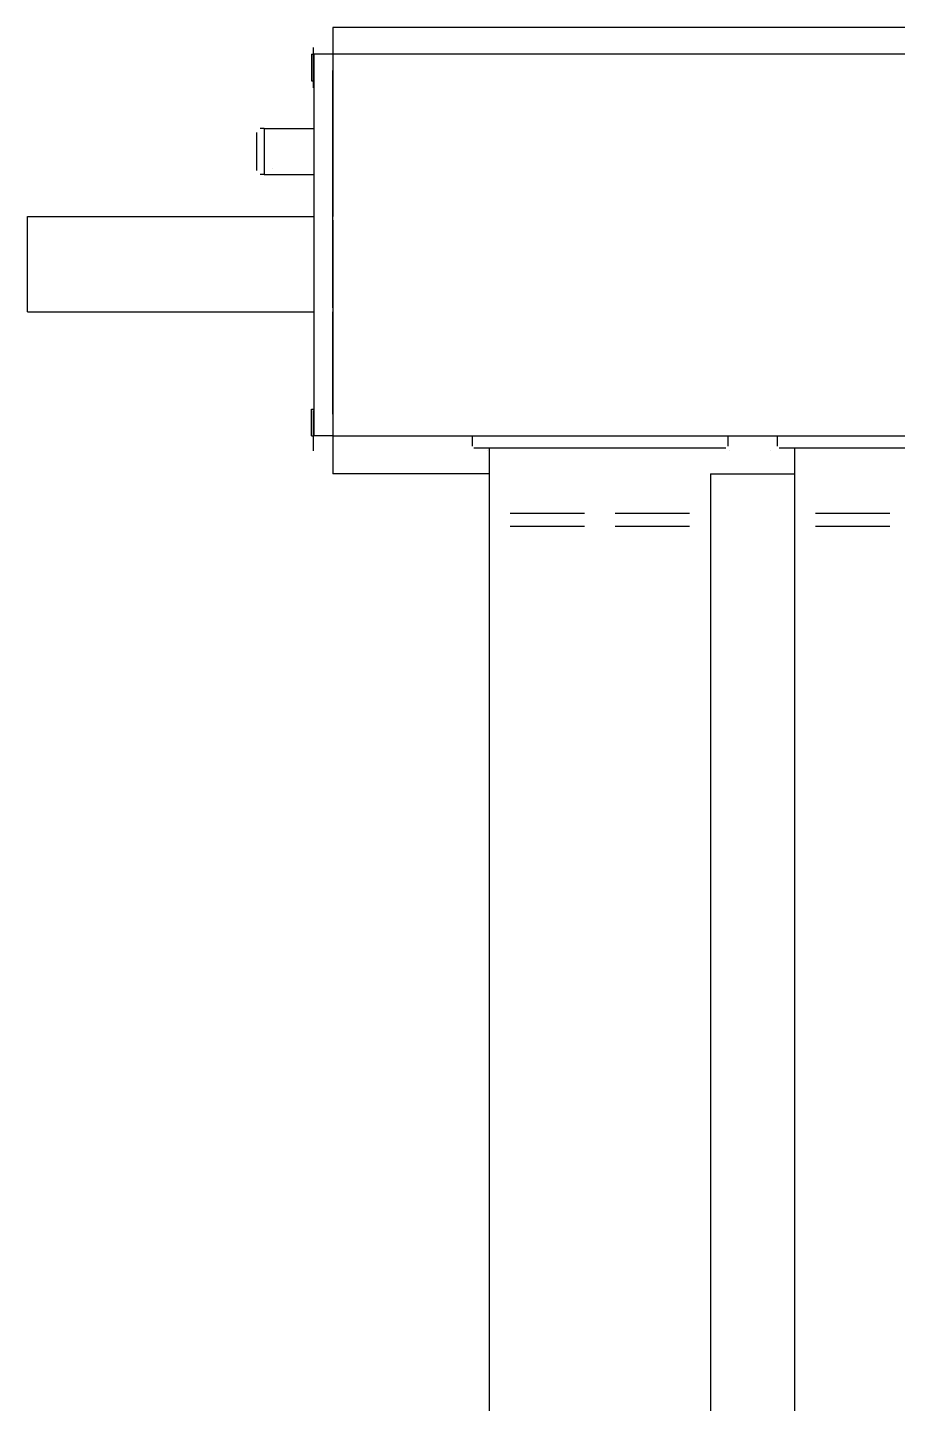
# Model space of a CAD drawing. Extents: x -84241 to 2571207, y -257021 to 1687411.
# Drawn here: x 34882.8 to 35110.8, y -12097.2 to -11736.6 of the extents above; entities that cross this region are included whole.
import ezdxf

# ---------------------------------------------------------------- set-up
doc = ezdxf.new("R2010")
doc.units = 0
doc.header["$LTSCALE"] = 1000
doc.layers.get('0').update_dxf_attribs({"linetype": 'CONTINUOUS'})
doc.layers.add('W-WSUP-EQPM', color=40, linetype='CONTINUOUS')

# ---------------------------------------------------------------- blocks, each defined once
blk = doc.blocks.new('*U359')
at = {"color": 8, "linetype": 'Continuous'}
for p, q in [((1468676.34, 3477072.33), (1468676.34, 3477022.83)), ((1470016.34, 3477072.33), (1468676.34, 3477072.33)), ((1468670.75, 3477065.33), (1468671.34, 3477065.33)), ((1468670.75, 3477065.33), (1468670.75, 3477058.33)), ((1468671.18, 3477067.12), (1468671.18, 3477067.12)), ((1468671.18, 3477067.12), (1468671.18, 3477067.12)), ((1468671.18, 3477067.12), (1468671.18, 3477067.12)), ((1468671.18, 3477067.12), (1468671.18, 3477067.12)), ((1468671.18, 3477067.12), (1468671.18, 3477067.12)), ((1468671.18, 3477067.12), (1468671.18, 3477067.12)), ((1468671.18, 3477067.12), (1468671.18, 3477067.12)), ((1468671.18, 3477067.12), (1468671.18, 3477067.12)), ((1468671.18, 3477067.12), (1468671.18, 3477067.12)), ((1468671.18, 3477067.12), (1468671.18, 3477067.12)), ((1468671.18, 3477067.12), (1468671.18, 3477067.12)), ((1468671.18, 3477067.12), (1468671.18, 3477067.12)), ((1468671.18, 3477067.12), (1468671.18, 3477067.12)), ((1468671.18, 3477067.12), (1468671.18, 3477067.12)), ((1468671.18, 3477067.12), (1468671.18, 3477067.12)), ((1468671.18, 3477067.12), (1468671.18, 3477067.12)), ((1468671.18, 3477067.12), (1468671.18, 3477067.12)), ((1468671.18, 3477067.12), (1468671.18, 3477067.12)), ((1468671.18, 3477067.12), (1468671.18, 3477067.12)), ((1468671.18, 3477067.12), (1468671.18, 3477067.12)), ((1468671.18, 3477067.12), (1468671.18, 3477067.12)), ((1468671.18, 3477067.12), (1468671.18, 3477067.12)), ((1468671.18, 3477067.12), (1468671.18, 3477067.12)), ((1468671.18, 3477067.12), (1468671.18, 3477067.12)), ((1468671.18, 3477067.12), (1468671.18, 3477067.12)), ((1468671.18, 3477067.12), (1468671.18, 3477067.12)), ((1468671.18, 3477067.12), (1468671.18, 3477067.12)), ((1468671.18, 3477067.12), (1468671.18, 3477067.12)), ((1468671.18, 3477067.12), (1468671.18, 3477067.12)), ((1468671.18, 3477067.12), (1468671.18, 3477067.12)), ((1468671.18, 3477067.12), (1468671.18, 3477067.12)), ((1468671.18, 3477067.12), (1468671.18, 3477067.12)), ((1468671.18, 3477067.12), (1468671.18, 3477067.12)), ((1468671.18, 3477067.12), (1468671.18, 3477067.12)), ((1468671.18, 3477067.12), (1468671.18, 3477067.12)), ((1468671.18, 3477067.12), (1468671.18, 3477067.12)), ((1468671.18, 3477067.12), (1468671.18, 3477067.12)), ((1468671.18, 3477067.12), (1468671.18, 3477067.12)), ((1468671.18, 3477067.12), (1468671.18, 3477067.12)), ((1468671.18, 3477067.12), (1468671.18, 3477067.12)), ((1468671.18, 3477067.12), (1468671.18, 3477067.12)), ((1468671.18, 3477067.12), (1468671.18, 3477067.12)), ((1468671.18, 3477067.12), (1468671.18, 3477067.12)), ((1468671.18, 3477067.12), (1468671.18, 3477067.12)), ((1468671.18, 3477067.12), (1468671.18, 3477067.12)), ((1468671.18, 3477067.12), (1468671.18, 3477067.12)), ((1468671.18, 3477067.12), (1468671.18, 3477067.12)), ((1468671.18, 3477067.12), (1468671.18, 3477067.12)), ((1468671.18, 3477067.12), (1468671.18, 3477067.12)), ((1468671.18, 3477067.12), (1468671.18, 3477067.12)), ((1468671.18, 3477067.12), (1468671.18, 3477067.12)), ((1468671.18, 3477067.12), (1468671.18, 3477067.12)), ((1468671.18, 3477067.12), (1468671.18, 3477067.12)), ((1468671.18, 3477067.12), (1468671.18, 3477067.12)), ((1468671.18, 3477067.12), (1468671.18, 3477067.12)), ((1468671.18, 3477067.12), (1468671.18, 3477067.12)), ((1468671.18, 3477067.12), (1468671.18, 3477067.12)), ((1468671.18, 3477067.12), (1468671.18, 3477067.12)), ((1468671.18, 3477067.12), (1468671.18, 3477067.12)), ((1468671.18, 3477067.12), (1468671.18, 3477067.12)), ((1468671.18, 3477067.12), (1468671.18, 3477067.12)), ((1468671.18, 3477067.12), (1468671.18, 3477067.12)), ((1468671.18, 3477067.12), (1468671.18, 3477067.12)), ((1468671.18, 3477067.12), (1468671.18, 3477056.54)), ((1468671.34, 3477065.33), (1468671.34, 3477022.83)), ((1468676.34, 3477065.33), (1468671.34, 3477065.33)), ((1470018.34, 3477065.33), (1468676.34, 3477065.33)), ((1468676.34, 3476998.83), (1468676.34, 3477061.09)), ((1468670.75, 3477058.33), (1468671.34, 3477058.33)), ((1468671.18, 3477056.54), (1468671.18, 3477056.54)), ((1468671.18, 3477056.54), (1468671.18, 3477056.54)), ((1468671.18, 3477056.54), (1468671.18, 3477056.54)), ((1468671.18, 3477056.54), (1468671.18, 3477056.54)), ((1468671.18, 3477056.54), (1468671.18, 3477056.54)), ((1468671.18, 3477056.54), (1468671.18, 3477056.54)), ((1468671.18, 3477056.54), (1468671.18, 3477056.54)), ((1468671.18, 3477056.54), (1468671.18, 3477056.54)), ((1468671.18, 3477056.54), (1468671.18, 3477056.54)), ((1468671.18, 3477056.54), (1468671.18, 3477056.54)), ((1468671.18, 3477056.54), (1468671.18, 3477056.54)), ((1468671.18, 3477056.54), (1468671.18, 3477056.54)), ((1468671.18, 3477056.54), (1468671.18, 3477056.54)), ((1468671.18, 3477056.54), (1468671.18, 3477056.54)), ((1468671.18, 3477056.54), (1468671.18, 3477056.54)), ((1468671.18, 3477056.54), (1468671.18, 3477056.54)), ((1468671.18, 3477056.54), (1468671.18, 3477056.54)), ((1468671.18, 3477056.54), (1468671.18, 3477056.54)), ((1468671.18, 3477056.54), (1468671.18, 3477056.54)), ((1468671.18, 3477056.54), (1468671.18, 3477056.54)), ((1468671.18, 3477056.54), (1468671.18, 3477056.54)), ((1468671.18, 3477056.54), (1468671.18, 3477056.54)), ((1468671.18, 3477056.54), (1468671.18, 3477056.54)), ((1468671.18, 3477056.54), (1468671.18, 3477056.54)), ((1468671.18, 3477056.54), (1468671.18, 3477056.54)), ((1468671.18, 3477056.54), (1468671.18, 3477056.54)), ((1468671.18, 3477056.54), (1468671.18, 3477056.54)), ((1468671.18, 3477056.54), (1468671.18, 3477056.54)), ((1468671.18, 3477056.54), (1468671.18, 3477056.54)), ((1468671.18, 3477056.54), (1468671.18, 3477056.54)), ((1468671.18, 3477056.54), (1468671.18, 3477056.54)), ((1468671.18, 3477056.54), (1468671.18, 3477056.54)), ((1468671.18, 3477056.54), (1468671.18, 3477056.54)), ((1468671.18, 3477056.54), (1468671.18, 3477056.54)), ((1468671.18, 3477056.54), (1468671.18, 3477056.54)), ((1468671.18, 3477056.54), (1468671.18, 3477056.54)), ((1468671.18, 3477056.54), (1468671.18, 3477056.54)), ((1468671.18, 3477056.54), (1468671.18, 3477056.54)), ((1468671.18, 3477056.54), (1468671.18, 3477056.54)), ((1468671.18, 3477056.54), (1468671.18, 3477056.54)), ((1468671.18, 3477056.54), (1468671.18, 3477056.54)), ((1468671.18, 3477056.54), (1468671.18, 3477056.54)), ((1468671.18, 3477056.54), (1468671.18, 3477056.54)), ((1468671.18, 3477056.54), (1468671.18, 3477056.54)), ((1468671.18, 3477056.54), (1468671.18, 3477056.54)), ((1468671.18, 3477056.54), (1468671.18, 3477056.54)), ((1468671.18, 3477056.54), (1468671.18, 3477056.54)), ((1468671.18, 3477056.54), (1468671.18, 3477056.54)), ((1468671.18, 3477056.54), (1468671.18, 3477056.54)), ((1468671.18, 3477056.54), (1468671.18, 3477056.54)), ((1468671.18, 3477056.54), (1468671.18, 3477056.54)), ((1468671.18, 3477056.54), (1468671.18, 3477056.54)), ((1468671.18, 3477056.54), (1468671.18, 3477056.54)), ((1468671.18, 3477056.54), (1468671.18, 3477056.54)), ((1468671.18, 3477056.54), (1468671.18, 3477056.54)), ((1468671.18, 3477056.54), (1468671.18, 3477056.54)), ((1468671.18, 3477056.54), (1468671.18, 3477056.54)), ((1468671.18, 3477056.54), (1468671.18, 3477056.54)), ((1468671.18, 3477056.54), (1468671.18, 3477056.54)), ((1468671.18, 3477056.54), (1468671.18, 3477056.54)), ((1468671.18, 3477056.54), (1468671.18, 3477056.54)), ((1468671.18, 3477056.54), (1468671.18, 3477056.54)), ((1468671.18, 3477056.54), (1468671.18, 3477056.54)), ((1468671.18, 3477056.54), (1468671.18, 3477056.54)), ((1468656.34, 3477044.83), (1468656.34, 3477034.83)), ((1468658.34, 3477045.83), (1468657.34, 3477045.83)), ((1468658.34, 3477045.83), (1468671.34, 3477045.83)), ((1468658.34, 3477045.83), (1468658.34, 3477033.83)), ((1468660.6, 3477045.97), (1468660.6, 3477045.97)), ((1468660.6, 3477045.97), (1468660.6, 3477045.97)), ((1468660.6, 3477045.97), (1468660.6, 3477045.97)), ((1468660.6, 3477045.97), (1468660.6, 3477045.97)), ((1468660.6, 3477045.97), (1468660.6, 3477045.97)), ((1468660.6, 3477045.97), (1468660.6, 3477045.97)), ((1468660.6, 3477045.97), (1468660.6, 3477045.97)), ((1468660.6, 3477045.97), (1468660.6, 3477045.97)), ((1468660.6, 3477045.97), (1468660.6, 3477045.97)), ((1468660.6, 3477045.97), (1468660.6, 3477045.97)), ((1468660.6, 3477045.97), (1468660.6, 3477045.97)), ((1468660.6, 3477045.97), (1468660.6, 3477045.97)), ((1468660.6, 3477045.97), (1468660.6, 3477045.97)), ((1468660.6, 3477045.97), (1468660.6, 3477045.97)), ((1468660.6, 3477045.97), (1468660.6, 3477045.97)), ((1468660.6, 3477045.97), (1468660.6, 3477045.97)), ((1468660.6, 3477045.97), (1468660.6, 3477045.97)), ((1468660.6, 3477045.97), (1468660.6, 3477045.97)), ((1468660.6, 3477045.97), (1468660.6, 3477045.97)), ((1468660.6, 3477045.97), (1468660.6, 3477045.97)), ((1468660.6, 3477045.97), (1468660.6, 3477045.97)), ((1468660.6, 3477045.97), (1468660.6, 3477045.97)), ((1468660.6, 3477045.97), (1468660.6, 3477045.97)), ((1468660.6, 3477045.97), (1468660.6, 3477045.97)), ((1468660.6, 3477045.97), (1468660.6, 3477045.97)), ((1468660.6, 3477045.97), (1468660.6, 3477045.97)), ((1468660.6, 3477045.97), (1468660.6, 3477045.97)), ((1468660.6, 3477045.97), (1468660.6, 3477045.97)), ((1468660.6, 3477045.97), (1468660.6, 3477045.97)), ((1468660.6, 3477045.97), (1468660.6, 3477045.97)), ((1468660.6, 3477045.97), (1468660.6, 3477045.97)), ((1468660.6, 3477045.97), (1468660.6, 3477045.97)), ((1468660.6, 3477045.97), (1468660.6, 3477045.97)), ((1468660.6, 3477045.97), (1468660.6, 3477045.97)), ((1468660.6, 3477045.97), (1468660.6, 3477045.97)), ((1468660.6, 3477045.97), (1468660.6, 3477045.97)), ((1468660.6, 3477045.97), (1468660.6, 3477045.97)), ((1468660.6, 3477045.97), (1468660.6, 3477045.97)), ((1468660.6, 3477045.97), (1468660.6, 3477045.97)), ((1468660.6, 3477045.97), (1468660.6, 3477045.97)), ((1468660.6, 3477045.97), (1468660.6, 3477045.97)), ((1468660.6, 3477045.97), (1468660.6, 3477045.97)), ((1468660.6, 3477045.97), (1468660.6, 3477045.97)), ((1468660.6, 3477045.97), (1468660.6, 3477045.97)), ((1468660.6, 3477045.97), (1468660.6, 3477045.97)), ((1468660.6, 3477045.97), (1468660.6, 3477045.97)), ((1468660.6, 3477045.97), (1468660.6, 3477045.97)), ((1468660.6, 3477045.97), (1468660.6, 3477045.97)), ((1468660.6, 3477045.97), (1468660.6, 3477045.97)), ((1468660.6, 3477045.97), (1468660.6, 3477045.97)), ((1468660.6, 3477045.97), (1468660.6, 3477045.97)), ((1468660.6, 3477045.97), (1468660.6, 3477045.97)), ((1468660.6, 3477045.97), (1468660.6, 3477045.97)), ((1468660.6, 3477045.97), (1468660.6, 3477045.97)), ((1468660.6, 3477045.97), (1468660.6, 3477045.97)), ((1468660.6, 3477045.97), (1468660.6, 3477045.97)), ((1468660.6, 3477045.97), (1468660.6, 3477045.97)), ((1468660.6, 3477045.97), (1468660.6, 3477045.97)), ((1468660.6, 3477045.97), (1468660.6, 3477045.97)), ((1468660.6, 3477045.97), (1468660.6, 3477045.97)), ((1468660.6, 3477045.97), (1468660.6, 3477045.97)), ((1468660.6, 3477045.97), (1468660.6, 3477045.97)), ((1468660.6, 3477045.97), (1468660.6, 3477045.97)), ((1468660.6, 3477045.97), (1468660.6, 3477045.97)), ((1468660.6, 3477045.97), (1468660.6, 3477045.97)), ((1468660.6, 3477045.97), (1468660.6, 3477045.97)), ((1468660.6, 3477045.97), (1468660.6, 3477045.97)), ((1468660.6, 3477045.97), (1468660.6, 3477045.97)), ((1468660.6, 3477045.97), (1468660.6, 3477045.97)), ((1468660.6, 3477045.97), (1468660.6, 3477045.97)), ((1468660.6, 3477045.97), (1468660.6, 3477045.97)), ((1468660.6, 3477045.97), (1468660.6, 3477045.97)), ((1468660.6, 3477045.97), (1468660.6, 3477045.97)), ((1468660.6, 3477045.97), (1468660.6, 3477045.97)), ((1468660.6, 3477045.97), (1468660.6, 3477045.97)), ((1468660.6, 3477045.97), (1468660.6, 3477045.97)), ((1468660.6, 3477045.97), (1468660.6, 3477045.97)), ((1468660.6, 3477045.97), (1468660.6, 3477045.97)), ((1468660.6, 3477045.97), (1468660.6, 3477045.97)), ((1468660.6, 3477045.97), (1468660.6, 3477045.97)), ((1468660.6, 3477045.97), (1468660.6, 3477045.97)), ((1468660.6, 3477045.97), (1468660.6, 3477045.97)), ((1468660.6, 3477045.97), (1468660.6, 3477045.97)), ((1468660.6, 3477045.97), (1468660.6, 3477045.97)), ((1468660.6, 3477045.97), (1468660.6, 3477045.97)), ((1468660.6, 3477045.97), (1468660.6, 3477045.97)), ((1468660.6, 3477045.97), (1468660.6, 3477045.97)), ((1468660.6, 3477045.97), (1468660.6, 3477045.97)), ((1468660.6, 3477045.97), (1468660.6, 3477045.97)), ((1468660.6, 3477045.97), (1468660.6, 3477045.97)), ((1468660.6, 3477045.97), (1468660.6, 3477045.97)), ((1468660.6, 3477045.97), (1468660.6, 3477045.97)), ((1468660.6, 3477045.97), (1468660.6, 3477045.97)), ((1468660.6, 3477045.97), (1468660.6, 3477045.97)), ((1468660.6, 3477045.97), (1468660.6, 3477045.97)), ((1468660.6, 3477045.97), (1468660.6, 3477045.97)), ((1468660.6, 3477045.97), (1468660.6, 3477045.97)), ((1468660.6, 3477045.97), (1468660.6, 3477045.97)), ((1468660.6, 3477045.97), (1468660.6, 3477045.97)), ((1468660.6, 3477045.97), (1468660.6, 3477045.97)), ((1468660.6, 3477045.97), (1468660.6, 3477045.97)), ((1468660.6, 3477045.97), (1468660.6, 3477045.97)), ((1468660.6, 3477045.97), (1468660.6, 3477045.97)), ((1468660.6, 3477045.97), (1468660.6, 3477045.97)), ((1468660.6, 3477045.97), (1468660.6, 3477045.97)), ((1468660.6, 3477045.97), (1468660.6, 3477045.97)), ((1468660.6, 3477045.97), (1468660.6, 3477045.97)), ((1468660.6, 3477045.97), (1468660.6, 3477045.97)), ((1468660.6, 3477045.97), (1468660.6, 3477045.97)), ((1468660.6, 3477045.97), (1468660.6, 3477045.97)), ((1468660.6, 3477045.97), (1468660.6, 3477045.97)), ((1468660.6, 3477045.97), (1468660.6, 3477045.97)), ((1468660.6, 3477045.97), (1468660.6, 3477045.97)), ((1468660.6, 3477045.97), (1468660.6, 3477045.97)), ((1468660.6, 3477045.97), (1468660.6, 3477045.97)), ((1468660.6, 3477045.97), (1468660.6, 3477045.97)), ((1468660.6, 3477045.97), (1468660.6, 3477045.97)), ((1468660.6, 3477045.97), (1468660.6, 3477045.97)), ((1468660.6, 3477045.97), (1468660.6, 3477045.97)), ((1468660.6, 3477045.97), (1468660.6, 3477045.97)), ((1468660.6, 3477045.97), (1468660.6, 3477045.97)), ((1468660.6, 3477045.97), (1468660.6, 3477045.97)), ((1468660.6, 3477045.97), (1468660.6, 3477045.97)), ((1468660.6, 3477045.97), (1468660.6, 3477045.97)), ((1468660.6, 3477045.97), (1468660.6, 3477045.97)), ((1468660.6, 3477045.97), (1468660.6, 3477045.97)), ((1468660.6, 3477045.97), (1468660.6, 3477045.97)), ((1468660.6, 3477045.97), (1468660.6, 3477045.97)), ((1468658.34, 3477033.83), (1468657.34, 3477033.83)), ((1468658.34, 3477033.83), (1468671.34, 3477033.83)), ((1468660.6, 3477035.39), (1468660.6, 3477035.39)), ((1468660.6, 3477035.39), (1468660.6, 3477035.39)), ((1468660.6, 3477035.39), (1468660.6, 3477035.39)), ((1468660.6, 3477035.39), (1468660.6, 3477035.39)), ((1468660.6, 3477035.39), (1468660.6, 3477035.39)), ((1468660.6, 3477035.39), (1468660.6, 3477035.39)), ((1468660.6, 3477035.39), (1468660.6, 3477035.39)), ((1468660.6, 3477035.39), (1468660.6, 3477035.39)), ((1468660.6, 3477035.39), (1468660.6, 3477035.39)), ((1468660.6, 3477035.39), (1468660.6, 3477035.39)), ((1468660.6, 3477035.39), (1468660.6, 3477035.39)), ((1468660.6, 3477035.39), (1468660.6, 3477035.39)), ((1468660.6, 3477035.39), (1468660.6, 3477035.39)), ((1468660.6, 3477035.39), (1468660.6, 3477035.39)), ((1468660.6, 3477035.39), (1468660.6, 3477035.39)), ((1468660.6, 3477035.39), (1468660.6, 3477035.39)), ((1468660.6, 3477035.39), (1468660.6, 3477035.39)), ((1468660.6, 3477035.39), (1468660.6, 3477035.39)), ((1468660.6, 3477035.39), (1468660.6, 3477035.39)), ((1468660.6, 3477035.39), (1468660.6, 3477035.39)), ((1468660.6, 3477035.39), (1468660.6, 3477035.39)), ((1468660.6, 3477035.39), (1468660.6, 3477035.39)), ((1468660.6, 3477035.39), (1468660.6, 3477035.39)), ((1468660.6, 3477035.39), (1468660.6, 3477035.39)), ((1468660.6, 3477035.39), (1468660.6, 3477035.39)), ((1468660.6, 3477035.39), (1468660.6, 3477035.39)), ((1468660.6, 3477035.39), (1468660.6, 3477035.39)), ((1468660.6, 3477035.39), (1468660.6, 3477035.39)), ((1468660.6, 3477035.39), (1468660.6, 3477035.39)), ((1468660.6, 3477035.39), (1468660.6, 3477035.39)), ((1468660.6, 3477035.39), (1468660.6, 3477035.39)), ((1468660.6, 3477035.39), (1468660.6, 3477035.39)), ((1468660.6, 3477035.39), (1468660.6, 3477035.39)), ((1468660.6, 3477035.39), (1468660.6, 3477035.39)), ((1468660.6, 3477035.39), (1468660.6, 3477035.39)), ((1468660.6, 3477035.39), (1468660.6, 3477035.39)), ((1468660.6, 3477035.39), (1468660.6, 3477035.39)), ((1468660.6, 3477035.39), (1468660.6, 3477035.39)), ((1468660.6, 3477035.39), (1468660.6, 3477035.39)), ((1468660.6, 3477035.39), (1468660.6, 3477035.39)), ((1468660.6, 3477035.39), (1468660.6, 3477035.39)), ((1468660.6, 3477035.39), (1468660.6, 3477035.39)), ((1468660.6, 3477035.39), (1468660.6, 3477035.39)), ((1468660.6, 3477035.39), (1468660.6, 3477035.39)), ((1468660.6, 3477035.39), (1468660.6, 3477035.39)), ((1468660.6, 3477035.39), (1468660.6, 3477035.39)), ((1468660.6, 3477035.39), (1468660.6, 3477035.39)), ((1468660.6, 3477035.39), (1468660.6, 3477035.39)), ((1468660.6, 3477035.39), (1468660.6, 3477035.39)), ((1468660.6, 3477035.39), (1468660.6, 3477035.39)), ((1468660.6, 3477035.39), (1468660.6, 3477035.39)), ((1468660.6, 3477035.39), (1468660.6, 3477035.39)), ((1468660.6, 3477035.39), (1468660.6, 3477035.39)), ((1468660.6, 3477035.39), (1468660.6, 3477035.39)), ((1468660.6, 3477035.39), (1468660.6, 3477035.39)), ((1468660.6, 3477035.39), (1468660.6, 3477035.39)), ((1468660.6, 3477035.39), (1468660.6, 3477035.39)), ((1468660.6, 3477035.39), (1468660.6, 3477035.39)), ((1468660.6, 3477035.39), (1468660.6, 3477035.39)), ((1468660.6, 3477035.39), (1468660.6, 3477035.39)), ((1468660.6, 3477035.39), (1468660.6, 3477035.39)), ((1468660.6, 3477035.39), (1468660.6, 3477035.39)), ((1468660.6, 3477035.39), (1468660.6, 3477035.39)), ((1468660.6, 3477035.39), (1468660.6, 3477035.39)), ((1468660.6, 3477035.39), (1468660.6, 3477035.39)), ((1468660.6, 3477035.39), (1468660.6, 3477035.39)), ((1468660.6, 3477035.39), (1468660.6, 3477035.39)), ((1468660.6, 3477035.39), (1468660.6, 3477035.39)), ((1468660.6, 3477035.39), (1468660.6, 3477035.39)), ((1468660.6, 3477035.39), (1468660.6, 3477035.39)), ((1468660.6, 3477035.39), (1468660.6, 3477035.39)), ((1468660.6, 3477035.39), (1468660.6, 3477035.39)), ((1468660.6, 3477035.39), (1468660.6, 3477035.39)), ((1468660.6, 3477035.39), (1468660.6, 3477035.39)), ((1468660.6, 3477035.39), (1468660.6, 3477035.39)), ((1468660.6, 3477035.39), (1468660.6, 3477035.39)), ((1468660.6, 3477035.39), (1468660.6, 3477035.39)), ((1468660.6, 3477035.39), (1468660.6, 3477035.39)), ((1468660.6, 3477035.39), (1468660.6, 3477035.39)), ((1468660.6, 3477035.39), (1468660.6, 3477035.39)), ((1468660.6, 3477035.39), (1468660.6, 3477035.39)), ((1468660.6, 3477035.39), (1468660.6, 3477035.39)), ((1468660.6, 3477035.39), (1468660.6, 3477035.39)), ((1468660.6, 3477035.39), (1468660.6, 3477035.39)), ((1468660.6, 3477035.39), (1468660.6, 3477035.39)), ((1468660.6, 3477035.39), (1468660.6, 3477035.39)), ((1468660.6, 3477035.39), (1468660.6, 3477035.39)), ((1468660.6, 3477035.39), (1468660.6, 3477035.39)), ((1468660.6, 3477035.39), (1468660.6, 3477035.39)), ((1468660.6, 3477035.39), (1468660.6, 3477035.39)), ((1468660.6, 3477035.39), (1468660.6, 3477035.39)), ((1468660.6, 3477035.39), (1468660.6, 3477035.39)), ((1468660.6, 3477035.39), (1468660.6, 3477035.39)), ((1468660.6, 3477035.39), (1468660.6, 3477035.39)), ((1468660.6, 3477035.39), (1468660.6, 3477035.39)), ((1468660.6, 3477035.39), (1468660.6, 3477035.39)), ((1468660.6, 3477035.39), (1468660.6, 3477035.39)), ((1468660.6, 3477035.39), (1468660.6, 3477035.39)), ((1468660.6, 3477035.39), (1468660.6, 3477035.39)), ((1468660.6, 3477035.39), (1468660.6, 3477035.39)), ((1468660.6, 3477035.39), (1468660.6, 3477035.39)), ((1468660.6, 3477035.39), (1468660.6, 3477035.39)), ((1468660.6, 3477035.39), (1468660.6, 3477035.39)), ((1468660.6, 3477035.39), (1468660.6, 3477035.39)), ((1468660.6, 3477035.39), (1468660.6, 3477035.39)), ((1468660.6, 3477035.39), (1468660.6, 3477035.39)), ((1468660.6, 3477035.39), (1468660.6, 3477035.39)), ((1468660.6, 3477035.39), (1468660.6, 3477035.39)), ((1468660.6, 3477035.39), (1468660.6, 3477035.39)), ((1468660.6, 3477035.39), (1468660.6, 3477035.39)), ((1468660.6, 3477035.39), (1468660.6, 3477035.39)), ((1468660.6, 3477035.39), (1468660.6, 3477035.39)), ((1468660.6, 3477035.39), (1468660.6, 3477035.39)), ((1468660.6, 3477035.39), (1468660.6, 3477035.39)), ((1468660.6, 3477035.39), (1468660.6, 3477035.39)), ((1468660.6, 3477035.39), (1468660.6, 3477035.39)), ((1468660.6, 3477035.39), (1468660.6, 3477035.39)), ((1468660.6, 3477035.39), (1468660.6, 3477035.39)), ((1468660.6, 3477035.39), (1468660.6, 3477035.39)), ((1468660.6, 3477035.39), (1468660.6, 3477035.39)), ((1468660.6, 3477035.39), (1468660.6, 3477035.39)), ((1468660.6, 3477035.39), (1468660.6, 3477035.39)), ((1468660.6, 3477035.39), (1468660.6, 3477035.39)), ((1468660.6, 3477035.39), (1468660.6, 3477035.39)), ((1468660.6, 3477035.39), (1468660.6, 3477035.39)), ((1468660.6, 3477035.39), (1468660.6, 3477035.39)), ((1468660.6, 3477035.39), (1468660.6, 3477035.39)), ((1468660.6, 3477035.39), (1468660.6, 3477035.39)), ((1468596.34, 3477022.83), (1468671.34, 3477022.83)), ((1468596.34, 3476997.83), (1468596.34, 3477022.83)), ((1468671.34, 3477022.83), (1468671.34, 3476997.83)), ((1468676.34, 3477021.83), (1468676.34, 3476955.33)), ((1468596.34, 3476997.83), (1468671.34, 3476997.83)), ((1468671.34, 3476997.83), (1468671.34, 3476965.33)), ((1468676.34, 3476970.98), (1468676.34, 3476997.83)), ((1468670.75, 3476972.33), (1468671.34, 3476972.33)), ((1468670.75, 3476965.33), (1468670.75, 3476972.33)), ((1468671.18, 3476971.94), (1468671.18, 3476971.94)), ((1468671.18, 3476971.94), (1468671.18, 3476971.94)), ((1468671.18, 3476971.94), (1468671.18, 3476971.94)), ((1468671.18, 3476971.94), (1468671.18, 3476971.94)), ((1468671.18, 3476971.94), (1468671.18, 3476971.94)), ((1468671.18, 3476971.94), (1468671.18, 3476971.94)), ((1468671.18, 3476971.94), (1468671.18, 3476971.94)), ((1468671.18, 3476971.94), (1468671.18, 3476971.94)), ((1468671.18, 3476971.94), (1468671.18, 3476971.94)), ((1468671.18, 3476971.94), (1468671.18, 3476971.94)), ((1468671.18, 3476971.94), (1468671.18, 3476971.94)), ((1468671.18, 3476971.94), (1468671.18, 3476971.94)), ((1468671.18, 3476971.94), (1468671.18, 3476971.94)), ((1468671.18, 3476971.94), (1468671.18, 3476971.94)), ((1468671.18, 3476971.94), (1468671.18, 3476971.94)), ((1468671.18, 3476971.94), (1468671.18, 3476971.94)), ((1468671.18, 3476971.94), (1468671.18, 3476971.94)), ((1468671.18, 3476971.94), (1468671.18, 3476971.94)), ((1468671.18, 3476971.94), (1468671.18, 3476971.94)), ((1468671.18, 3476971.94), (1468671.18, 3476971.94)), ((1468671.18, 3476971.94), (1468671.18, 3476971.94)), ((1468671.18, 3476971.94), (1468671.18, 3476971.94)), ((1468671.18, 3476971.94), (1468671.18, 3476971.94)), ((1468671.18, 3476971.94), (1468671.18, 3476971.94)), ((1468671.18, 3476971.94), (1468671.18, 3476971.94)), ((1468671.18, 3476971.94), (1468671.18, 3476971.94)), ((1468671.18, 3476971.94), (1468671.18, 3476971.94)), ((1468671.18, 3476971.94), (1468671.18, 3476971.94)), ((1468671.18, 3476971.94), (1468671.18, 3476971.94)), ((1468671.18, 3476971.94), (1468671.18, 3476971.94)), ((1468671.18, 3476971.94), (1468671.18, 3476971.94)), ((1468671.18, 3476971.94), (1468671.18, 3476971.94)), ((1468671.18, 3476971.94), (1468671.18, 3476971.94)), ((1468671.18, 3476971.94), (1468671.18, 3476971.94)), ((1468671.18, 3476971.94), (1468671.18, 3476971.94)), ((1468671.18, 3476971.94), (1468671.18, 3476971.94)), ((1468671.18, 3476971.94), (1468671.18, 3476971.94)), ((1468671.18, 3476971.94), (1468671.18, 3476971.94)), ((1468671.18, 3476971.94), (1468671.18, 3476971.94)), ((1468671.18, 3476971.94), (1468671.18, 3476971.94)), ((1468671.18, 3476971.94), (1468671.18, 3476971.94)), ((1468671.18, 3476971.94), (1468671.18, 3476971.94)), ((1468671.18, 3476971.94), (1468671.18, 3476971.94)), ((1468671.18, 3476971.94), (1468671.18, 3476971.94)), ((1468671.18, 3476971.94), (1468671.18, 3476971.94)), ((1468671.18, 3476971.94), (1468671.18, 3476971.94)), ((1468671.18, 3476971.94), (1468671.18, 3476971.94)), ((1468671.18, 3476971.94), (1468671.18, 3476971.94)), ((1468671.18, 3476971.94), (1468671.18, 3476971.94)), ((1468671.18, 3476971.94), (1468671.18, 3476971.94)), ((1468671.18, 3476971.94), (1468671.18, 3476971.94)), ((1468671.18, 3476971.94), (1468671.18, 3476971.94)), ((1468671.18, 3476971.94), (1468671.18, 3476971.94)), ((1468671.18, 3476971.94), (1468671.18, 3476971.94)), ((1468671.18, 3476971.94), (1468671.18, 3476971.94)), ((1468671.18, 3476971.94), (1468671.18, 3476971.94)), ((1468671.18, 3476971.94), (1468671.18, 3476971.94)), ((1468671.18, 3476971.94), (1468671.18, 3476971.94)), ((1468671.18, 3476971.94), (1468671.18, 3476971.94)), ((1468671.18, 3476971.94), (1468671.18, 3476971.94)), ((1468671.18, 3476971.94), (1468671.18, 3476971.94)), ((1468671.18, 3476971.94), (1468671.18, 3476971.94)), ((1468671.18, 3476971.94), (1468671.18, 3476971.94)), ((1468671.18, 3476971.94), (1468671.18, 3476971.94)), ((1468671.18, 3476971.94), (1468671.18, 3476971.94)), ((1468671.18, 3476971.94), (1468671.18, 3476971.94)), ((1468671.18, 3476971.94), (1468671.18, 3476971.94)), ((1468671.18, 3476971.94), (1468671.18, 3476971.94)), ((1468671.18, 3476971.94), (1468671.18, 3476971.94)), ((1468671.18, 3476971.94), (1468671.18, 3476971.94)), ((1468671.18, 3476971.94), (1468671.18, 3476971.94)), ((1468671.18, 3476971.94), (1468671.18, 3476971.94)), ((1468671.18, 3476971.94), (1468671.18, 3476971.94)), ((1468671.18, 3476971.94), (1468671.18, 3476971.94)), ((1468671.18, 3476971.94), (1468671.18, 3476971.94)), ((1468671.18, 3476971.94), (1468671.18, 3476971.94)), ((1468671.18, 3476971.94), (1468671.18, 3476971.94)), ((1468671.18, 3476971.94), (1468671.18, 3476971.94)), ((1468671.18, 3476971.94), (1468671.18, 3476971.94)), ((1468671.18, 3476971.94), (1468671.18, 3476971.94)), ((1468671.18, 3476971.94), (1468671.18, 3476971.94)), ((1468671.18, 3476971.94), (1468671.18, 3476971.94)), ((1468671.18, 3476971.94), (1468671.18, 3476971.94)), ((1468671.18, 3476971.94), (1468671.18, 3476971.94)), ((1468671.18, 3476971.94), (1468671.18, 3476971.94)), ((1468671.18, 3476971.94), (1468671.18, 3476971.94)), ((1468671.18, 3476971.94), (1468671.18, 3476971.94)), ((1468671.18, 3476971.94), (1468671.18, 3476971.94)), ((1468671.18, 3476971.94), (1468671.18, 3476971.94)), ((1468671.18, 3476971.94), (1468671.18, 3476971.94)), ((1468671.18, 3476971.94), (1468671.18, 3476971.94)), ((1468671.18, 3476971.94), (1468671.18, 3476971.94)), ((1468671.18, 3476971.94), (1468671.18, 3476971.94)), ((1468671.18, 3476971.94), (1468671.18, 3476971.94)), ((1468671.18, 3476971.94), (1468671.18, 3476971.94)), ((1468671.18, 3476971.94), (1468671.18, 3476971.94)), ((1468671.18, 3476971.94), (1468671.18, 3476971.94)), ((1468671.18, 3476971.94), (1468671.18, 3476971.94)), ((1468671.18, 3476971.94), (1468671.18, 3476971.94)), ((1468671.18, 3476971.94), (1468671.18, 3476971.94)), ((1468671.18, 3476971.94), (1468671.18, 3476971.94)), ((1468671.18, 3476971.94), (1468671.18, 3476971.94)), ((1468671.18, 3476971.94), (1468671.18, 3476961.36)), ((1468670.75, 3476965.33), (1468671.34, 3476965.33)), ((1468676.34, 3476965.33), (1468671.34, 3476965.33)), ((1468676.34, 3476965.33), (1469895.34, 3476965.33)), ((1468712.84, 3476965.33), (1468712.84, 3476962.63)), ((1468779.84, 3476965.33), (1468779.84, 3476962.63)), ((1468792.84, 3476965.33), (1468792.84, 3476962.63)), ((1468671.18, 3476961.36), (1468671.18, 3476961.36)), ((1468671.18, 3476961.36), (1468671.18, 3476961.36)), ((1468671.18, 3476961.36), (1468671.18, 3476961.36)), ((1468671.18, 3476961.36), (1468671.18, 3476961.36)), ((1468671.18, 3476961.36), (1468671.18, 3476961.36)), ((1468671.18, 3476961.36), (1468671.18, 3476961.36)), ((1468671.18, 3476961.36), (1468671.18, 3476961.36)), ((1468671.18, 3476961.36), (1468671.18, 3476961.36)), ((1468671.18, 3476961.36), (1468671.18, 3476961.36)), ((1468671.18, 3476961.36), (1468671.18, 3476961.36)), ((1468671.18, 3476961.36), (1468671.18, 3476961.36)), ((1468671.18, 3476961.36), (1468671.18, 3476961.36)), ((1468671.18, 3476961.36), (1468671.18, 3476961.36)), ((1468671.18, 3476961.36), (1468671.18, 3476961.36)), ((1468671.18, 3476961.36), (1468671.18, 3476961.36)), ((1468671.18, 3476961.36), (1468671.18, 3476961.36)), ((1468671.18, 3476961.36), (1468671.18, 3476961.36)), ((1468671.18, 3476961.36), (1468671.18, 3476961.36)), ((1468671.18, 3476961.36), (1468671.18, 3476961.36)), ((1468671.18, 3476961.36), (1468671.18, 3476961.36)), ((1468671.18, 3476961.36), (1468671.18, 3476961.36)), ((1468671.18, 3476961.36), (1468671.18, 3476961.36)), ((1468671.18, 3476961.36), (1468671.18, 3476961.36)), ((1468671.18, 3476961.36), (1468671.18, 3476961.36)), ((1468671.18, 3476961.36), (1468671.18, 3476961.36)), ((1468746.34, 3476962.13), (1468713.34, 3476962.13)), ((1468716.91, 3476961.36), (1468716.91, 3476961.36)), ((1468716.91, 3476961.36), (1468716.91, 3476961.36)), ((1468716.91, 3476961.36), (1468716.91, 3476961.36)), ((1468716.91, 3476961.36), (1468716.91, 3476961.36)), ((1468716.91, 3476961.36), (1468716.91, 3476961.36)), ((1468716.91, 3476961.36), (1468716.91, 3476961.36)), ((1468716.91, 3476961.36), (1468716.91, 3476961.36)), ((1468716.91, 3476961.36), (1468716.91, 3476961.36)), ((1468716.91, 3476961.36), (1468716.91, 3476961.36)), ((1468716.91, 3476961.36), (1468716.91, 3476961.36)), ((1468716.91, 3476961.36), (1468716.91, 3476961.36)), ((1468716.91, 3476961.36), (1468716.91, 3476961.36)), ((1468716.91, 3476961.36), (1468716.91, 3476961.36)), ((1468716.91, 3476961.36), (1468716.91, 3476961.36)), ((1468716.91, 3476961.36), (1468716.91, 3476961.36)), ((1468716.91, 3476961.36), (1468716.91, 3476961.36)), ((1468716.91, 3476961.36), (1468716.91, 3476961.36)), ((1468716.91, 3476961.36), (1468716.91, 3476961.36)), ((1468716.91, 3476961.36), (1468716.91, 3476961.36)), ((1468716.91, 3476961.36), (1468716.91, 3476961.36)), ((1468716.91, 3476961.36), (1468716.91, 3476961.36)), ((1468716.91, 3476961.36), (1468716.91, 3476961.36)), ((1468716.91, 3476961.36), (1468716.91, 3476961.36)), ((1468716.91, 3476961.36), (1468716.91, 3476961.36)), ((1468716.91, 3476961.36), (1468716.91, 3476961.36)), ((1468716.91, 3476961.36), (1468716.91, 3476961.36)), ((1468716.91, 3476961.36), (1468716.91, 3476961.36)), ((1468716.91, 3476961.36), (1468716.91, 3476961.36)), ((1468716.91, 3476961.36), (1468716.91, 3476961.36)), ((1468716.91, 3476961.36), (1468716.91, 3476961.36)), ((1468716.91, 3476961.36), (1468716.91, 3476961.36)), ((1468716.91, 3476961.36), (1468716.91, 3476961.36)), ((1468716.91, 3476961.36), (1468716.91, 3476961.36)), ((1468716.91, 3476961.36), (1468716.91, 3476961.36)), ((1468716.91, 3476961.36), (1468716.91, 3476961.36)), ((1468716.91, 3476961.36), (1468716.91, 3476961.36)), ((1468716.91, 3476961.36), (1468716.91, 3476961.36)), ((1468716.91, 3476961.36), (1468716.91, 3476961.36)), ((1468716.91, 3476961.36), (1468716.91, 3476961.36)), ((1468716.91, 3476961.36), (1468716.91, 3476961.36)), ((1468716.91, 3476961.36), (1468716.91, 3476961.36)), ((1468716.91, 3476961.36), (1468716.91, 3476961.36)), ((1468716.91, 3476961.36), (1468716.91, 3476961.36)), ((1468716.91, 3476961.36), (1468716.91, 3476961.36)), ((1468716.91, 3476961.36), (1468716.91, 3476961.36)), ((1468716.91, 3476961.36), (1468716.91, 3476961.36)), ((1468716.91, 3476961.36), (1468716.91, 3476961.36)), ((1468716.91, 3476961.36), (1468716.91, 3476961.36)), ((1468716.91, 3476961.36), (1468716.91, 3476961.36)), ((1468716.91, 3476961.36), (1468716.91, 3476961.36)), ((1468716.91, 3476961.36), (1468716.91, 3476961.36)), ((1468716.91, 3476961.36), (1468716.91, 3476961.36)), ((1468716.91, 3476961.36), (1468716.91, 3476961.36)), ((1468716.91, 3476961.36), (1468716.91, 3476961.36)), ((1468716.91, 3476961.36), (1468716.91, 3476961.36)), ((1468716.91, 3476961.36), (1468716.91, 3476961.36)), ((1468716.91, 3476961.36), (1468716.91, 3476961.36)), ((1468716.91, 3476961.36), (1468716.91, 3476961.36)), ((1468716.91, 3476961.36), (1468716.91, 3476961.36)), ((1468716.91, 3476961.36), (1468716.91, 3476961.36)), ((1468716.91, 3476961.36), (1468716.91, 3476961.36)), ((1468716.91, 3476961.36), (1468716.91, 3476961.36)), ((1468716.91, 3476961.36), (1468716.91, 3476961.36)), ((1468716.91, 3476961.36), (1468716.91, 3476961.36)), ((1468716.91, 3476961.36), (1468716.91, 3476961.36)), ((1468716.91, 3476961.36), (1468716.91, 3476961.36)), ((1468716.91, 3476961.36), (1468716.91, 3476961.36)), ((1468716.91, 3476961.36), (1468716.91, 3476961.36)), ((1468716.91, 3476961.36), (1468716.91, 3476961.36)), ((1468716.91, 3476961.36), (1468716.91, 3476961.36)), ((1468716.91, 3476961.36), (1468716.91, 3476961.36)), ((1468716.91, 3476961.36), (1468716.91, 3476961.36)), ((1468716.91, 3476961.36), (1468716.91, 3476961.36)), ((1468716.91, 3476961.36), (1468716.91, 3476961.36)), ((1468716.91, 3476961.36), (1468716.91, 3476961.36)), ((1468716.91, 3476961.36), (1468716.91, 3476961.36)), ((1468716.91, 3476961.36), (1468716.91, 3476961.36)), ((1468716.91, 3476961.36), (1468716.91, 3476961.36)), ((1468716.91, 3476961.36), (1468716.91, 3476961.36)), ((1468716.91, 3476961.36), (1468716.91, 3476961.36)), ((1468716.91, 3476961.36), (1468716.91, 3476961.36)), ((1468716.91, 3476961.36), (1468716.91, 3476961.36)), ((1468716.91, 3476961.36), (1468716.91, 3476961.36)), ((1468716.91, 3476961.36), (1468716.91, 3476961.36)), ((1468716.91, 3476961.36), (1468716.91, 3476961.36)), ((1468716.91, 3476961.36), (1468716.91, 3476961.36)), ((1468716.91, 3476961.36), (1468716.91, 3476961.36)), ((1468716.91, 3476961.36), (1468716.91, 3476961.36)), ((1468716.91, 3476961.36), (1468716.91, 3476961.36)), ((1468716.91, 3476961.36), (1468716.91, 3476961.36)), ((1468716.91, 3476961.36), (1468716.91, 3476961.36)), ((1468716.91, 3476961.36), (1468716.91, 3476961.36)), ((1468716.91, 3476961.36), (1468716.91, 3476961.36)), ((1468716.91, 3476961.36), (1468716.91, 3476961.36)), ((1468716.91, 3476961.36), (1468716.91, 3476961.36)), ((1468716.91, 3476961.36), (1468716.91, 3476961.36)), ((1468716.91, 3476961.36), (1468716.91, 3476961.36)), ((1468716.91, 3476961.36), (1468716.91, 3476961.36)), ((1468716.91, 3476961.36), (1468716.91, 3476961.36)), ((1468716.91, 3476961.36), (1468716.91, 3476961.36)), ((1468716.91, 3476961.36), (1468716.91, 3476961.36)), ((1468716.91, 3476961.36), (1468716.91, 3476961.36)), ((1468716.91, 3476961.36), (1468716.91, 3476961.36)), ((1468716.91, 3476961.36), (1468716.91, 3476961.36)), ((1468716.91, 3476961.36), (1468716.91, 3476961.36)), ((1468716.91, 3476961.36), (1468716.91, 3476961.36)), ((1468716.91, 3476961.36), (1468716.91, 3476961.36)), ((1468716.91, 3476961.36), (1468716.91, 3476961.36)), ((1468716.91, 3476961.36), (1468716.91, 3476961.36)), ((1468716.91, 3476961.36), (1468716.91, 3476961.36)), ((1468716.91, 3476961.36), (1468716.91, 3476961.36)), ((1468716.91, 3476961.36), (1468716.91, 3476961.36)), ((1468716.91, 3476961.36), (1468716.91, 3476961.36)), ((1468716.91, 3476961.36), (1468716.91, 3476961.36)), ((1468716.91, 3476961.36), (1468716.91, 3476961.36)), ((1468716.91, 3476961.36), (1468716.91, 3476961.36)), ((1468716.91, 3476961.36), (1468716.91, 3476961.36)), ((1468716.91, 3476961.36), (1468716.91, 3476961.36)), ((1468716.91, 3476961.36), (1468716.91, 3476961.36)), ((1468716.91, 3476961.36), (1468716.91, 3476961.36)), ((1468716.91, 3476961.36), (1468716.91, 3476961.36)), ((1468716.91, 3476961.36), (1468716.91, 3476961.36)), ((1468716.91, 3476961.36), (1468716.91, 3476961.36)), ((1468716.91, 3476961.36), (1468716.91, 3476961.36)), ((1468716.91, 3476961.36), (1468716.91, 3476961.36)), ((1468716.91, 3476961.36), (1468716.91, 3476961.36)), ((1468716.91, 3476961.36), (1468716.91, 3476961.36)), ((1468716.91, 3476961.36), (1468716.91, 3476961.36)), ((1468717.34, 3476962.13), (1468717.34, 3475194.49)), ((1468779.34, 3476962.13), (1468746.34, 3476962.13)), ((1468780.36, 3476961.36), (1468780.36, 3476961.36)), ((1468780.36, 3476961.36), (1468780.36, 3476961.36)), ((1468780.36, 3476961.36), (1468780.36, 3476961.36)), ((1468780.36, 3476961.36), (1468780.36, 3476961.36)), ((1468780.36, 3476961.36), (1468780.36, 3476961.36)), ((1468780.36, 3476961.36), (1468780.36, 3476961.36)), ((1468780.36, 3476961.36), (1468780.36, 3476961.36)), ((1468780.36, 3476961.36), (1468780.36, 3476961.36)), ((1468780.36, 3476961.36), (1468780.36, 3476961.36)), ((1468780.36, 3476961.36), (1468780.36, 3476961.36)), ((1468780.36, 3476961.36), (1468780.36, 3476961.36)), ((1468780.36, 3476961.36), (1468780.36, 3476961.36)), ((1468780.36, 3476961.36), (1468780.36, 3476961.36)), ((1468780.36, 3476961.36), (1468780.36, 3476961.36)), ((1468780.36, 3476961.36), (1468780.36, 3476961.36)), ((1468780.36, 3476961.36), (1468780.36, 3476961.36)), ((1468780.36, 3476961.36), (1468780.36, 3476961.36)), ((1468780.36, 3476961.36), (1468780.36, 3476961.36)), ((1468780.36, 3476961.36), (1468780.36, 3476961.36)), ((1468780.36, 3476961.36), (1468780.36, 3476961.36)), ((1468780.36, 3476961.36), (1468780.36, 3476961.36)), ((1468780.36, 3476961.36), (1468780.36, 3476961.36)), ((1468780.36, 3476961.36), (1468780.36, 3476961.36)), ((1468780.36, 3476961.36), (1468780.36, 3476961.36)), ((1468780.36, 3476961.36), (1468780.36, 3476961.36)), ((1468780.36, 3476961.36), (1468780.36, 3476961.36)), ((1468780.36, 3476961.36), (1468780.36, 3476961.36)), ((1468780.36, 3476961.36), (1468780.36, 3476961.36)), ((1468780.36, 3476961.36), (1468780.36, 3476961.36)), ((1468780.36, 3476961.36), (1468780.36, 3476961.36)), ((1468780.36, 3476961.36), (1468780.36, 3476961.36)), ((1468780.36, 3476961.36), (1468780.36, 3476961.36)), ((1468780.36, 3476961.36), (1468780.36, 3476961.36)), ((1468780.36, 3476961.36), (1468780.36, 3476961.36)), ((1468780.36, 3476961.36), (1468780.36, 3476961.36)), ((1468780.36, 3476961.36), (1468780.36, 3476961.36)), ((1468780.36, 3476961.36), (1468780.36, 3476961.36)), ((1468780.36, 3476961.36), (1468780.36, 3476961.36)), ((1468780.36, 3476961.36), (1468780.36, 3476961.36)), ((1468780.36, 3476961.36), (1468780.36, 3476961.36)), ((1468780.36, 3476961.36), (1468780.36, 3476961.36)), ((1468780.36, 3476961.36), (1468780.36, 3476961.36)), ((1468780.36, 3476961.36), (1468780.36, 3476961.36)), ((1468780.36, 3476961.36), (1468780.36, 3476961.36)), ((1468780.36, 3476961.36), (1468780.36, 3476961.36)), ((1468780.36, 3476961.36), (1468780.36, 3476961.36)), ((1468780.36, 3476961.36), (1468780.36, 3476961.36)), ((1468780.36, 3476961.36), (1468780.36, 3476961.36)), ((1468780.36, 3476961.36), (1468780.36, 3476961.36)), ((1468780.36, 3476961.36), (1468780.36, 3476961.36)), ((1468780.36, 3476961.36), (1468780.36, 3476961.36)), ((1468780.36, 3476961.36), (1468780.36, 3476961.36)), ((1468780.36, 3476961.36), (1468780.36, 3476961.36)), ((1468780.36, 3476961.36), (1468780.36, 3476961.36)), ((1468780.36, 3476961.36), (1468780.36, 3476961.36)), ((1468780.36, 3476961.36), (1468780.36, 3476961.36)), ((1468780.36, 3476961.36), (1468780.36, 3476961.36)), ((1468780.36, 3476961.36), (1468780.36, 3476961.36)), ((1468780.36, 3476961.36), (1468780.36, 3476961.36)), ((1468780.36, 3476961.36), (1468780.36, 3476961.36)), ((1468780.36, 3476961.36), (1468780.36, 3476961.36)), ((1468780.36, 3476961.36), (1468780.36, 3476961.36)), ((1468780.36, 3476961.36), (1468780.36, 3476961.36)), ((1468780.36, 3476961.36), (1468780.36, 3476961.36)), ((1468780.36, 3476961.36), (1468780.36, 3476961.36)), ((1468780.36, 3476961.36), (1468780.36, 3476961.36)), ((1468780.36, 3476961.36), (1468780.36, 3476961.36)), ((1468780.36, 3476961.36), (1468780.36, 3476961.36)), ((1468780.36, 3476961.36), (1468780.36, 3476961.36)), ((1468780.36, 3476961.36), (1468780.36, 3476961.36)), ((1468780.36, 3476961.36), (1468780.36, 3476961.36)), ((1468780.36, 3476961.36), (1468780.36, 3476961.36)), ((1468780.36, 3476961.36), (1468780.36, 3476961.36)), ((1468780.36, 3476961.36), (1468780.36, 3476961.36)), ((1468780.36, 3476961.36), (1468780.36, 3476961.36)), ((1468780.36, 3476961.36), (1468780.36, 3476961.36)), ((1468780.36, 3476961.36), (1468780.36, 3476961.36)), ((1468780.36, 3476961.36), (1468780.36, 3476961.36)), ((1468780.36, 3476961.36), (1468780.36, 3476961.36)), ((1468780.36, 3476961.36), (1468780.36, 3476961.36)), ((1468780.36, 3476961.36), (1468780.36, 3476961.36)), ((1468780.36, 3476961.36), (1468780.36, 3476961.36)), ((1468780.36, 3476961.36), (1468780.36, 3476961.36)), ((1468780.36, 3476961.36), (1468780.36, 3476961.36)), ((1468780.36, 3476961.36), (1468780.36, 3476961.36)), ((1468780.36, 3476961.36), (1468780.36, 3476961.36)), ((1468780.36, 3476961.36), (1468780.36, 3476961.36)), ((1468780.36, 3476961.36), (1468780.36, 3476961.36)), ((1468780.36, 3476961.36), (1468780.36, 3476961.36)), ((1468780.36, 3476961.36), (1468780.36, 3476961.36)), ((1468780.36, 3476961.36), (1468780.36, 3476961.36)), ((1468780.36, 3476961.36), (1468780.36, 3476961.36)), ((1468780.36, 3476961.36), (1468780.36, 3476961.36)), ((1468780.36, 3476961.36), (1468780.36, 3476961.36)), ((1468780.36, 3476961.36), (1468780.36, 3476961.36)), ((1468780.36, 3476961.36), (1468780.36, 3476961.36)), ((1468780.36, 3476961.36), (1468780.36, 3476961.36)), ((1468780.36, 3476961.36), (1468780.36, 3476961.36)), ((1468780.36, 3476961.36), (1468780.36, 3476961.36)), ((1468780.36, 3476961.36), (1468780.36, 3476961.36)), ((1468780.36, 3476961.36), (1468780.36, 3476961.36)), ((1468780.36, 3476961.36), (1468780.36, 3476961.36)), ((1468780.36, 3476961.36), (1468780.36, 3476961.36)), ((1468780.36, 3476961.36), (1468780.36, 3476961.36)), ((1468780.36, 3476961.36), (1468780.36, 3476961.36)), ((1468780.36, 3476961.36), (1468780.36, 3476961.36)), ((1468780.36, 3476961.36), (1468780.36, 3476961.36)), ((1468780.36, 3476961.36), (1468780.36, 3476961.36)), ((1468780.36, 3476961.36), (1468780.36, 3476961.36)), ((1468780.36, 3476961.36), (1468780.36, 3476961.36)), ((1468780.36, 3476961.36), (1468780.36, 3476961.36)), ((1468780.36, 3476961.36), (1468780.36, 3476961.36)), ((1468780.36, 3476961.36), (1468780.36, 3476961.36)), ((1468780.36, 3476961.36), (1468780.36, 3476961.36)), ((1468780.36, 3476961.36), (1468780.36, 3476961.36)), ((1468780.36, 3476961.36), (1468780.36, 3476961.36)), ((1468780.36, 3476961.36), (1468780.36, 3476961.36)), ((1468780.36, 3476961.36), (1468780.36, 3476961.36)), ((1468780.36, 3476961.36), (1468780.36, 3476961.36)), ((1468780.36, 3476961.36), (1468780.36, 3476961.36)), ((1468780.36, 3476961.36), (1468780.36, 3476961.36)), ((1468780.36, 3476961.36), (1468780.36, 3476961.36)), ((1468780.36, 3476961.36), (1468780.36, 3476961.36)), ((1468780.36, 3476961.36), (1468780.36, 3476961.36)), ((1468780.36, 3476961.36), (1468780.36, 3476961.36)), ((1468780.36, 3476961.36), (1468780.36, 3476961.36)), ((1468780.36, 3476961.36), (1468780.36, 3476961.36)), ((1468780.36, 3476961.36), (1468780.36, 3476961.36)), ((1468790.94, 3476961.36), (1468790.94, 3476961.36)), ((1468790.94, 3476961.36), (1468790.94, 3476961.36)), ((1468790.94, 3476961.36), (1468790.94, 3476961.36)), ((1468790.94, 3476961.36), (1468790.94, 3476961.36)), ((1468790.94, 3476961.36), (1468790.94, 3476961.36)), ((1468790.94, 3476961.36), (1468790.94, 3476961.36)), ((1468790.94, 3476961.36), (1468790.94, 3476961.36)), ((1468790.94, 3476961.36), (1468790.94, 3476961.36)), ((1468790.94, 3476961.36), (1468790.94, 3476961.36)), ((1468790.94, 3476961.36), (1468790.94, 3476961.36)), ((1468790.94, 3476961.36), (1468790.94, 3476961.36)), ((1468790.94, 3476961.36), (1468790.94, 3476961.36)), ((1468790.94, 3476961.36), (1468790.94, 3476961.36)), ((1468790.94, 3476961.36), (1468790.94, 3476961.36)), ((1468790.94, 3476961.36), (1468790.94, 3476961.36)), ((1468790.94, 3476961.36), (1468790.94, 3476961.36)), ((1468790.94, 3476961.36), (1468790.94, 3476961.36)), ((1468790.94, 3476961.36), (1468790.94, 3476961.36)), ((1468790.94, 3476961.36), (1468790.94, 3476961.36)), ((1468790.94, 3476961.36), (1468790.94, 3476961.36)), ((1468790.94, 3476961.36), (1468790.94, 3476961.36)), ((1468790.94, 3476961.36), (1468790.94, 3476961.36)), ((1468790.94, 3476961.36), (1468790.94, 3476961.36)), ((1468790.94, 3476961.36), (1468790.94, 3476961.36)), ((1468790.94, 3476961.36), (1468790.94, 3476961.36)), ((1468790.94, 3476961.36), (1468790.94, 3476961.36)), ((1468790.94, 3476961.36), (1468790.94, 3476961.36)), ((1468790.94, 3476961.36), (1468790.94, 3476961.36)), ((1468790.94, 3476961.36), (1468790.94, 3476961.36)), ((1468790.94, 3476961.36), (1468790.94, 3476961.36)), ((1468790.94, 3476961.36), (1468790.94, 3476961.36)), ((1468790.94, 3476961.36), (1468790.94, 3476961.36)), ((1468790.94, 3476961.36), (1468790.94, 3476961.36)), ((1468790.94, 3476961.36), (1468790.94, 3476961.36)), ((1468790.94, 3476961.36), (1468790.94, 3476961.36)), ((1468790.94, 3476961.36), (1468790.94, 3476961.36)), ((1468790.94, 3476961.36), (1468790.94, 3476961.36)), ((1468790.94, 3476961.36), (1468790.94, 3476961.36)), ((1468790.94, 3476961.36), (1468790.94, 3476961.36)), ((1468790.94, 3476961.36), (1468790.94, 3476961.36)), ((1468790.94, 3476961.36), (1468790.94, 3476961.36)), ((1468790.94, 3476961.36), (1468790.94, 3476961.36)), ((1468790.94, 3476961.36), (1468790.94, 3476961.36)), ((1468790.94, 3476961.36), (1468790.94, 3476961.36)), ((1468790.94, 3476961.36), (1468790.94, 3476961.36)), ((1468790.94, 3476961.36), (1468790.94, 3476961.36)), ((1468790.94, 3476961.36), (1468790.94, 3476961.36)), ((1468790.94, 3476961.36), (1468790.94, 3476961.36)), ((1468790.94, 3476961.36), (1468790.94, 3476961.36)), ((1468790.94, 3476961.36), (1468790.94, 3476961.36)), ((1468790.94, 3476961.36), (1468790.94, 3476961.36)), ((1468790.94, 3476961.36), (1468790.94, 3476961.36)), ((1468790.94, 3476961.36), (1468790.94, 3476961.36)), ((1468790.94, 3476961.36), (1468790.94, 3476961.36)), ((1468790.94, 3476961.36), (1468790.94, 3476961.36)), ((1468790.94, 3476961.36), (1468790.94, 3476961.36)), ((1468790.94, 3476961.36), (1468790.94, 3476961.36)), ((1468790.94, 3476961.36), (1468790.94, 3476961.36)), ((1468790.94, 3476961.36), (1468790.94, 3476961.36)), ((1468790.94, 3476961.36), (1468790.94, 3476961.36)), ((1468790.94, 3476961.36), (1468790.94, 3476961.36)), ((1468790.94, 3476961.36), (1468790.94, 3476961.36)), ((1468790.94, 3476961.36), (1468790.94, 3476961.36)), ((1468790.94, 3476961.36), (1468790.94, 3476961.36)), ((1468790.94, 3476961.36), (1468790.94, 3476961.36)), ((1468790.94, 3476961.36), (1468790.94, 3476961.36)), ((1468790.94, 3476961.36), (1468790.94, 3476961.36)), ((1468790.94, 3476961.36), (1468790.94, 3476961.36)), ((1468790.94, 3476961.36), (1468790.94, 3476961.36)), ((1468790.94, 3476961.36), (1468790.94, 3476961.36)), ((1468790.94, 3476961.36), (1468790.94, 3476961.36)), ((1468790.94, 3476961.36), (1468790.94, 3476961.36)), ((1468790.94, 3476961.36), (1468790.94, 3476961.36)), ((1468790.94, 3476961.36), (1468790.94, 3476961.36)), ((1468790.94, 3476961.36), (1468790.94, 3476961.36)), ((1468790.94, 3476961.36), (1468790.94, 3476961.36)), ((1468790.94, 3476961.36), (1468790.94, 3476961.36)), ((1468790.94, 3476961.36), (1468790.94, 3476961.36)), ((1468790.94, 3476961.36), (1468790.94, 3476961.36)), ((1468790.94, 3476961.36), (1468790.94, 3476961.36)), ((1468790.94, 3476961.36), (1468790.94, 3476961.36)), ((1468790.94, 3476961.36), (1468790.94, 3476961.36)), ((1468790.94, 3476961.36), (1468790.94, 3476961.36)), ((1468790.94, 3476961.36), (1468790.94, 3476961.36)), ((1468790.94, 3476961.36), (1468790.94, 3476961.36)), ((1468790.94, 3476961.36), (1468790.94, 3476961.36)), ((1468790.94, 3476961.36), (1468790.94, 3476961.36)), ((1468790.94, 3476961.36), (1468790.94, 3476961.36)), ((1468790.94, 3476961.36), (1468790.94, 3476961.36)), ((1468790.94, 3476961.36), (1468790.94, 3476961.36)), ((1468790.94, 3476961.36), (1468790.94, 3476961.36)), ((1468790.94, 3476961.36), (1468790.94, 3476961.36)), ((1468790.94, 3476961.36), (1468790.94, 3476961.36)), ((1468790.94, 3476961.36), (1468790.94, 3476961.36)), ((1468790.94, 3476961.36), (1468790.94, 3476961.36)), ((1468790.94, 3476961.36), (1468790.94, 3476961.36)), ((1468790.94, 3476961.36), (1468790.94, 3476961.36)), ((1468790.94, 3476961.36), (1468790.94, 3476961.36)), ((1468790.94, 3476961.36), (1468790.94, 3476961.36)), ((1468790.94, 3476961.36), (1468790.94, 3476961.36)), ((1468790.94, 3476961.36), (1468790.94, 3476961.36)), ((1468790.94, 3476961.36), (1468790.94, 3476961.36)), ((1468790.94, 3476961.36), (1468790.94, 3476961.36)), ((1468790.94, 3476961.36), (1468790.94, 3476961.36)), ((1468790.94, 3476961.36), (1468790.94, 3476961.36)), ((1468790.94, 3476961.36), (1468790.94, 3476961.36)), ((1468790.94, 3476961.36), (1468790.94, 3476961.36)), ((1468790.94, 3476961.36), (1468790.94, 3476961.36)), ((1468790.94, 3476961.36), (1468790.94, 3476961.36)), ((1468790.94, 3476961.36), (1468790.94, 3476961.36)), ((1468790.94, 3476961.36), (1468790.94, 3476961.36)), ((1468790.94, 3476961.36), (1468790.94, 3476961.36)), ((1468790.94, 3476961.36), (1468790.94, 3476961.36)), ((1468790.94, 3476961.36), (1468790.94, 3476961.36)), ((1468790.94, 3476961.36), (1468790.94, 3476961.36)), ((1468790.94, 3476961.36), (1468790.94, 3476961.36)), ((1468790.94, 3476961.36), (1468790.94, 3476961.36)), ((1468790.94, 3476961.36), (1468790.94, 3476961.36)), ((1468790.94, 3476961.36), (1468790.94, 3476961.36)), ((1468790.94, 3476961.36), (1468790.94, 3476961.36)), ((1468790.94, 3476961.36), (1468790.94, 3476961.36)), ((1468790.94, 3476961.36), (1468790.94, 3476961.36)), ((1468790.94, 3476961.36), (1468790.94, 3476961.36)), ((1468790.94, 3476961.36), (1468790.94, 3476961.36)), ((1468790.94, 3476961.36), (1468790.94, 3476961.36)), ((1468790.94, 3476961.36), (1468790.94, 3476961.36)), ((1468790.94, 3476961.36), (1468790.94, 3476961.36)), ((1468790.94, 3476961.36), (1468790.94, 3476961.36)), ((1468826.34, 3476962.13), (1468793.34, 3476962.13)), ((1468797.34, 3476962.13), (1468797.34, 3475194.49)), ((1468717.34, 3476955.33), (1468676.34, 3476955.33)), ((1468775.34, 3476955.33), (1468797.34, 3476955.33)), ((1468775.34, 3476955.33), (1468775.34, 3475194.49)), ((1468742.34, 3476945), (1468722.84, 3476945)), ((1468769.84, 3476945), (1468750.34, 3476945)), ((1468822.34, 3476945), (1468802.84, 3476945)), ((1468742.34, 3476941.56), (1468722.84, 3476941.56)), ((1468769.84, 3476941.56), (1468750.34, 3476941.56)), ((1468822.34, 3476941.56), (1468802.84, 3476941.56))]:
    blk.add_line(p, q, dxfattribs=at)

msp = doc.modelspace()

# ---------------------------------------------------------------- block references
at = {"layer": 'W-WSUP-EQPM'}
msp.add_blockref('*U359', (-1433713.5183, -3488808.9416), dxfattribs=at)

doc.saveas('drawing.dxf')
